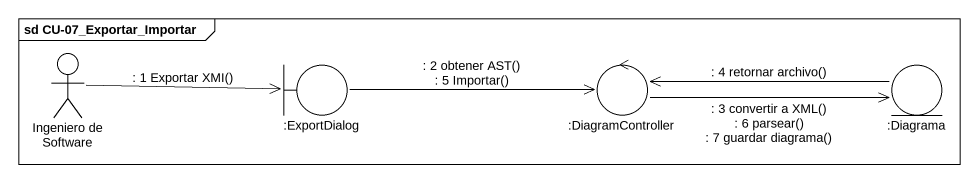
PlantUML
@startuml
mainframe sd CU-07_Exportar_Importar
actor "Ingeniero de Software" as Ingeniero_de_Software
boundary ":ExportDialog" as ExportDialog
control ":DiagramController" as DiagramController
entity ":Diagrama" as Diagrama
Ingeniero_de_Software -right-> ExportDialog : : 1 Exportar XMI()
ExportDialog -right-> DiagramController : : 2 obtener AST()\n: 5 Importar()
DiagramController -right-> Diagrama : : 3 convertir a XML()\n: 6 parsear()\n: 7 guardar diagrama()
Diagrama -left-> DiagramController : : 4 retornar archivo()
@enduml
